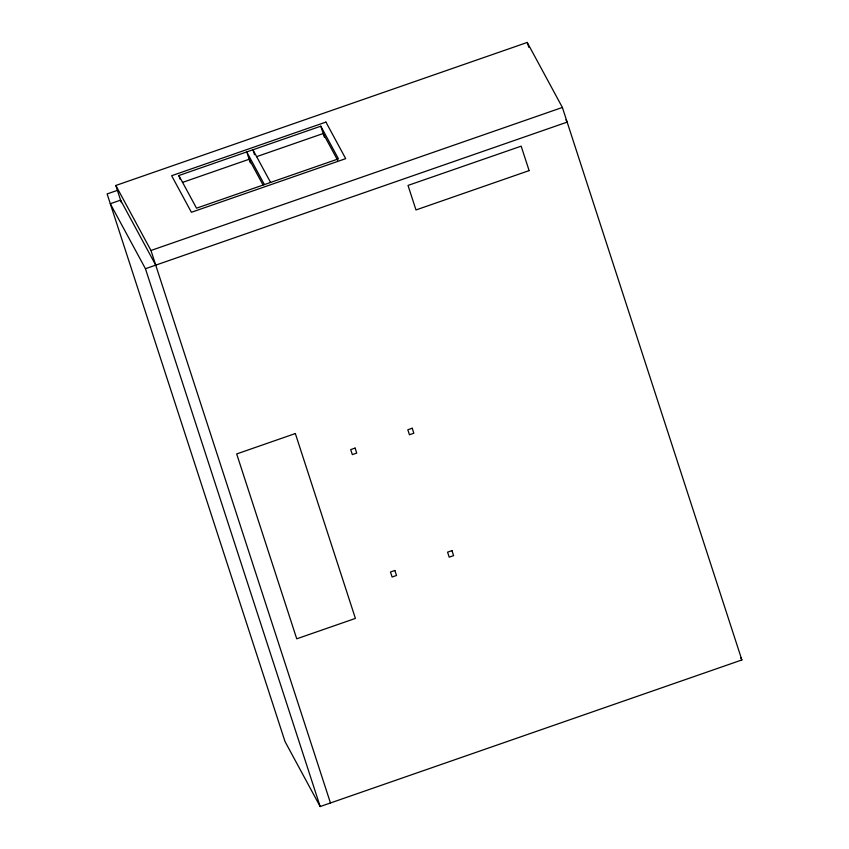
<?xml version="1.0" encoding="UTF-8"?>
<svg xmlns="http://www.w3.org/2000/svg" width="849" height="849" viewBox="0 0 849 849"><rect width="100%" height="100%" fill="white"/><g stroke="black" fill="none" stroke-linecap="round" stroke-linejoin="round"><path stroke-width="1.27" d="M121.407 202.656L115.825 185.475L527.24 42.45L562.388 107.452L741.877 659.949L320.169 806.55L285.02 741.548L107.123 193.933L117.406 190.367M178.863 175.52L320.805 126.183L338.464 158.848L196.533 208.185L178.863 175.52L180.062 179.192M182.482 182.429L249.139 159.262L263.01 184.923M256.536 156.683L323.193 133.516L337.7 160.344M115.825 185.475L150.963 250.476L562.388 107.452M155.728 265.143L120.59 200.141L110.296 203.718L145.444 268.719L567.153 122.118L565.901 119.794M740.625 657.625L741.877 659.949M270.587 182.439L252.928 149.785L254.509 154.667M264.41 184.594L246.751 151.929L250.328 162.923M527.24 42.45L528.831 47.342M320.805 126.183L324.382 137.188M150.963 250.476L330.452 802.974M145.444 268.719L320.169 806.55M325.92 122.086L171.647 175.722L191.407 212.282L345.692 158.646L325.92 122.086M529.118 170.617L415.978 209.947L408.008 185.422L521.169 146.166L529.118 170.617M295.346 433.542L236.68 453.939L296.736 638.809L355.402 618.412L295.346 433.542M355.105 448.07L350.711 449.599L352.346 454.608L356.729 453.079L355.105 448.07M412.211 428.225L407.817 429.753L409.441 434.762L413.834 433.234L412.211 428.225M394.87 570.475L390.476 572.003L392.111 577.012L396.504 575.484L394.87 570.475M451.976 550.63L447.582 552.158L449.206 557.167L453.599 555.639L451.976 550.63"/></g></svg>
